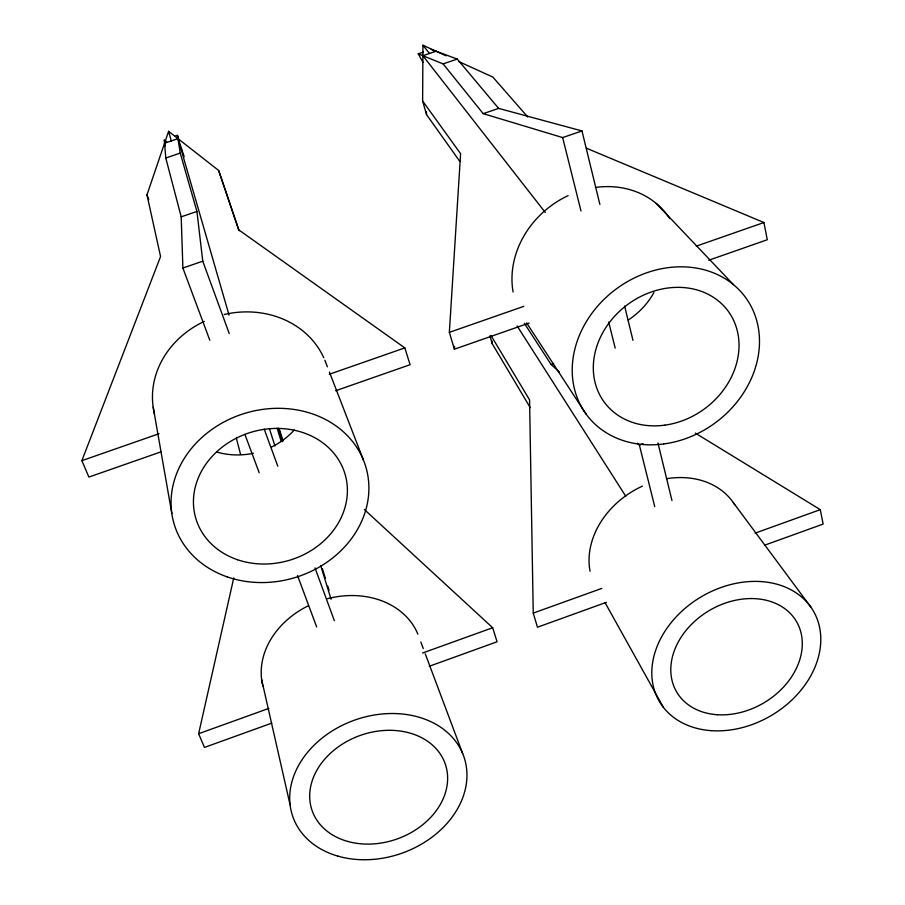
<?xml version="1.0" encoding="UTF-8"?>
<svg xmlns="http://www.w3.org/2000/svg" width="905" height="905" viewBox="0 0 905 905"><rect width="100%" height="100%" fill="white"/><g stroke="black" fill="none" stroke-linecap="round" stroke-linejoin="round"><path stroke-width="1.36" d="M459.808 161.407L426.515 114.584L426.515 111.801M426.515 114.584L422.624 100.998L422.94 45.25L446.176 55.827M529.131 323.062L454.389 349.206L454.559 346.4M454.389 349.206L449.355 332.35L460.6 153.703L422.624 100.998M271.726 723.14L204.473 747.417L198.625 733.717L233.773 577.843M160.932 451.867L88.894 477.071L81.869 460.656L160.57 256.545L146.972 194.835L168.602 131.316L218.637 170.445L239.158 230.752M165.276 145.943L164.552 143.216L166.667 141.35M429.275 666.261L497.071 641.781L492.671 627.742L364.376 509.549M606.373 602.334L537.468 627.21L533.249 613.104L529.572 399.897L490.974 335.461M764.883 545.104L823.131 524.086L820.292 509.651L695.3 433.099M198.625 733.717L268.864 708.4M422.545 653.014L492.671 627.742M533.249 613.104L601.825 588.397M755.121 533.135L820.292 509.651M637.301 443.179L639.383 445.079L643.138 443.744M524.368 323.334L551.032 364.41L553.622 363.505M335.653 390.745L410.101 364.704L404.829 347.905L238.626 229.791L218.637 170.445M708.751 260.233L767.293 239.746L763.911 222.528L586.542 148.262M81.869 460.656L158.997 433.733M329.307 374.263L404.829 347.905M449.355 332.35L523.825 306.354M696.318 246.137L763.911 222.528M209.824 340.269L182.889 268.016L202.754 261.194L196.939 211.453L180.231 153.092L177.493 135.365L174.846 136.259M423.438 52.071L418.246 53.836L443.111 63.893L483.202 113.657L562.661 137.571L581.983 130.942L599.879 204.462M182.889 268.016L181.192 216.827L196.939 211.453M483.202 113.657L498.621 108.385L581.983 130.942M164.552 143.216L178.002 138.657L182.584 151.373M181.192 216.827L165.785 158.002L180.231 153.092M443.111 63.893L457.274 59.085L498.621 108.385M433.563 51.325L436.086 51.234L422.884 55.703L545.319 212.517M431.233 49.436L457.274 59.085M458.801 61.574L492.874 77.083L527.785 117.017M551.032 364.41L559.347 372.012M656.272 203.455L733.503 284.69M422.94 45.25L429.479 53.474M733.333 502.626L811.084 607.413M526.653 322.961L586.033 414.026M517.117 325.924L625.774 496.257M489.956 335.834L492.23 343.73L530.217 407.646M418.246 53.836L423.076 62.456M605.015 602.56L663.388 707.359M324.85 360.247L327.384 366.797M329.42 372.046L363.38 459.932M420.825 641.984L423.291 648.546M425.26 653.795L462.681 753.582M146.972 194.835L148.793 199.688M244.916 434.434L259.192 472.738M297.541 575.614L316.671 626.961M202.754 261.194L229.237 333.549M264.226 429.162L277.79 466.199M315.019 567.899L334.318 620.638M269.362 428.484L274.95 445.984M177.493 135.365L179.19 140.705M279.656 429.988L282.971 440.758M322.395 568.679L325.302 578.103M327.791 586.18L329.035 590.218M278.48 428.223L282.62 441.697M320.709 565.568L331.06 599.234M277.122 428.144L281.217 441.516M165.083 142.515L164.269 139.834L165.785 158.002M182.98 152.73L184.156 156.803M178.002 138.657L229.055 315.121M168.602 131.316L171.283 140.942M236.307 437.963L240.538 454.299M562.661 137.571L580.987 211.001M608.692 322.056L615.185 348.097M639.383 445.079L654.745 506.664M624.608 306.048L632.968 340.348M657.946 442.941L671.951 500.51M261.613 679.463L290.109 804.964M153.194 407.182L171.826 513.486M492.037 340.981L492.23 343.73M262.857 686.092A81.903 66.54 -18.9 0 1 308.367 605.75M327.565 598.658A81.903 66.54 -18.9 0 1 417.872 634.1M294.227 430.033A69.651 61.721 -15.5 0 1 271.613 446.98M253.445 453.247A69.651 61.721 -15.5 0 1 217.042 452.127M154.529 414.004A89.505 79.312 -15.5 0 1 204.292 321.377M224.225 314.488A89.505 79.312 -15.5 0 1 323.764 357.724M653.908 292.553A68.893 60.035 -37.5 0 1 628.251 319.997M513.101 291.998A88.532 77.151 -37.5 0 1 568.114 195.627M595.467 187.448A88.532 77.151 -37.5 0 1 669.757 218.625M590.06 571.281A80.805 65.092 -31.1 0 1 642.392 486.143M666.408 478.745A80.805 65.092 -31.1 0 1 734.769 504.809M347.599 841.401A70.533 54.956 -19.5 0 0 447.523 775.155A70.533 54.956 -19.5 0 0 340.857 745.087A70.533 54.956 -19.5 0 0 347.599 841.401M338.029 856.164A90.636 70.624 -19.5 0 0 466.844 771.49A90.636 70.624 -19.5 0 0 330.121 732.269A90.636 70.624 -19.5 0 0 338.029 856.164M237.427 559.709A77.83 66.823 -16.7 0 0 347.147 485.091A77.83 66.823 -16.7 0 0 226.669 443.869A77.83 66.823 -16.7 0 0 237.427 559.709M227.121 576.858A100.014 85.873 -16.7 0 0 368.618 481.607A100.014 85.873 -16.7 0 0 214.202 427.861A100.014 85.873 -16.7 0 0 227.121 576.858M664.836 425.158A76.88 64.798 -36.3 0 0 729.939 313.73A76.88 64.798 -36.3 0 0 603.737 330.97A76.88 64.798 -36.3 0 0 664.836 425.158M663.625 443.982A98.792 83.271 -36.3 0 0 748.05 301.105A98.792 83.271 -36.3 0 0 585.897 322.395A98.792 83.271 -36.3 0 0 663.625 443.982M717.314 714.724A69.504 53.633 -30.6 0 0 800.608 631.26A69.504 53.633 -30.6 0 0 691.714 624.122A69.504 53.633 -30.6 0 0 717.314 714.724M711.183 730.652A89.301 68.927 -30.6 0 0 818.72 623.771A89.301 68.927 -30.6 0 0 679.01 613.918A89.301 68.927 -30.6 0 0 711.183 730.652"/></g></svg>
